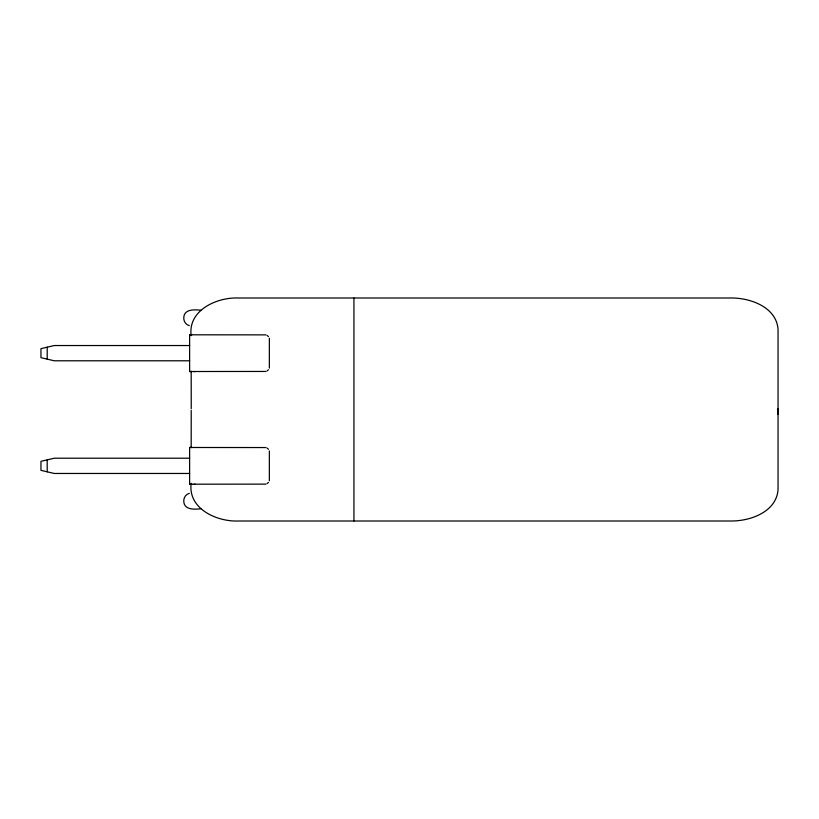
<?xml version="1.0" encoding="UTF-8"?>
<svg xmlns="http://www.w3.org/2000/svg" width="819" height="819" viewBox="0 0 819 819"><rect width="100%" height="100%" fill="white"/><g stroke="black" fill="none" stroke-linecap="round" stroke-linejoin="round"><path stroke-width="1.23" d="M191.185 483.323C187.705 508.701 216.8 521.826 238.134 521.007L731.101 521.007C750.358 521.15 776.371 511.947 778.05 489.701L778.05 410.575L778.05 414.363M191.185 447.583L191.216 410.37M269.359 368.069L269.359 338.257M269.359 480.743L269.359 450.931M191.185 335.667C187.705 310.299 216.8 297.174 238.134 297.993L731.101 297.993C750.358 297.85 776.371 307.053 778.05 329.299L778.05 410.677M777.968 408.804L777.466 409.602L777.999 410.278M268.468 369.717L267.086 370.925M268.468 482.391L267.086 483.599M189.302 493.366C185.432 494.307 183.18 498.495 183.855 502.293C184.899 510.227 195.28 509.398 200.89 508.763M191.707 334.766L189.619 334.807L189.619 371.509L265.96 371.447M265.96 484.131L189.619 484.193L189.619 447.491L191.707 447.44M194.083 371.683L195.096 371.529M195.096 484.224L194.083 484.275M189.619 334.807L265.96 334.869M189.619 447.491L265.96 447.553M200.89 310.237C195.28 309.602 184.899 308.773 183.855 316.707C183.18 320.505 185.432 324.693 189.302 325.634M189.619 345.536L54.249 345.536L40.95 348.659L40.95 357.657L54.249 360.79L189.619 360.79M189.619 458.21L54.249 458.21L40.95 461.343L40.95 470.341L54.249 473.464L189.619 473.464M189.619 371.509L191.707 371.56M189.619 484.193L191.707 484.234M267.086 335.401L268.468 336.609M267.086 448.075L268.468 449.283M191.237 408.722L191.185 371.365M353.941 297.993L353.941 521.007M47.205 347.184L47.205 359.132M47.205 459.868L47.205 471.816"/></g></svg>
